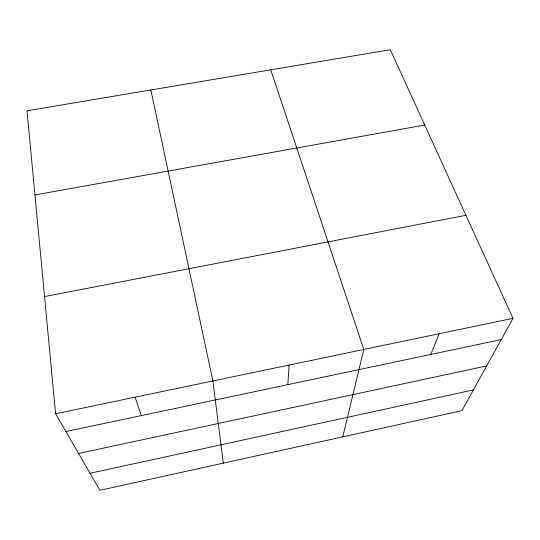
<?xml version="1.0" encoding="UTF-8"?>
<svg xmlns="http://www.w3.org/2000/svg" width="540" height="540" viewBox="0 0 540 540"><rect width="100%" height="100%" fill="white"/><g stroke="black" fill="none" stroke-linecap="round" stroke-linejoin="round"><path stroke-width="0.81" d="M287.827 384.649L289.116 365.054M342.792 436.853L363.798 349.475L270.736 69.809M430.805 354.443L439.169 333.747M513 318.344L461.936 410.643L99.866 490.293L55.613 413.768L27 110.788L390.312 49.707L513 318.344L55.613 413.768M90.032 473.283L473.398 389.921M78.57 453.465L486.675 365.924M65.887 431.534L501.262 339.559M44.543 296.582L465.932 215.285M34.945 194.947L424.724 125.044M135.074 397.19L141.338 415.591M150.842 89.964L212.895 380.957L223.31 463.138"/></g></svg>
